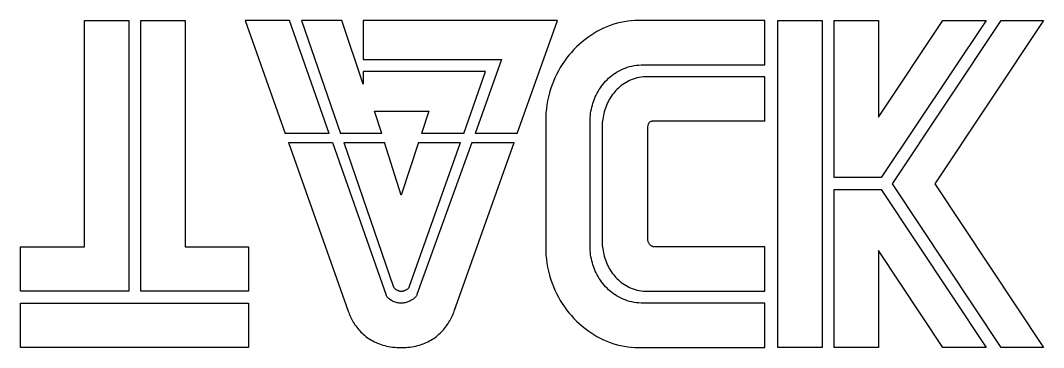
# Model space of a CAD drawing. Extents: x -28 to 1088, y -1245 to 28.
# Drawn here: x 159.1 to 460, y -1052.1 to -955.8 of the extents above; entities that cross this region are included whole.
import ezdxf

# ---------------------------------------------------------------- set-up
doc = ezdxf.new("R2010")
doc.units = 0
doc.header["$MEASUREMENT"] = 0
doc.layers.get('0').update_dxf_attribs({"linetype": 'CONTINUOUS'})

msp = doc.modelspace()

# ---------------------------------------------------------------- linework, layer by layer
at = {"color": 7}
for p, q in [((177.906889, -1022.43953), (177.906889, -955.835233)), ((190.953077, -955.835233), (190.953077, -1035.485727)), ((194.484394, -1035.485727), (194.484394, -955.835233)), ((207.530592, -955.835233), (207.530592, -1022.43953)), ((225.187102, -955.835233), (236.965513, -989.073969)), ((249.919441, -989.073969), (238.233309, -955.835233)), ((241.764607, -955.835233), (253.233435, -989.073969)), ((317.000989, -955.835233), (259.911591, -955.835233)), ((305.222578, -989.073969), (317.000989, -955.835233)), ((378.014054, -955.835233), (340.837261, -955.835233)), ((381.839627, -1052.063233), (381.839627, -955.835233)), ((394.885825, -955.835233), (394.885825, -1052.063233)), ((398.417132, -1002.036451), (398.417132, -955.835233)), ((411.46333, -955.835233), (411.46333, -984.281846)), ((411.46333, -984.281846), (430.395044, -955.835233)), ((443.146948, -955.835233), (412.248041, -1002.036451)), ((415.583188, -1003.900195), (447.56109, -955.835233)), ((460.018747, -955.835233), (428.040845, -1003.900195)), ((259.911591, -967.311971), (300.619663, -967.311971)), ((300.619663, -967.311971), (292.779168, -989.073969)), ((342.40672, -968.88144), (378.014054, -968.88144)), ((295.911247, -970.843279), (259.911591, -970.843279)), ((378.014054, -972.412738), (343.681953, -972.412738)), ((313.567757, -985.458946), (313.567757, -1022.43953)), ((326.613954, -1022.43953), (326.613954, -985.458946)), ((378.014054, -985.458946), (344.859033, -985.458946)), ((330.145272, -987.420775), (330.145272, -1020.477681)), ((343.583839, -1019.889141), (343.583839, -988.009324)), ((237.922279, -991.773969), (255.497469, -1041.371244)), ((250.868712, -991.773969), (266.650977, -1036.660864)), ((254.165054, -991.773969), (268.739847, -1034.014353)), ((273.546349, -1034.014353), (288.501008, -991.773969)), ((291.806402, -991.773969), (275.704358, -1036.466637)), ((286.690622, -1041.371244), (304.265811, -991.773969)), ((447.56109, -1052.063233), (415.583188, -1003.900195)), ((428.040845, -1003.900195), (460.018747, -1052.063233)), ((398.417132, -1052.063233), (398.417132, -1005.567749)), ((412.248041, -1005.567749), (443.146948, -1052.063233)), ((378.014054, -1022.43953), (345.447573, -1022.43953)), ((430.395044, -1052.063233), (411.46333, -1023.518525)), ((411.46333, -1023.518525), (411.46333, -1052.063233)), ((190.953077, -1035.485727), (159.073279, -1035.485727)), ((226.168031, -1035.485727), (194.484394, -1035.485727)), ((343.681953, -1035.485727), (378.014054, -1035.485727)), ((159.073279, -1039.017045), (226.168031, -1039.017045)), ((378.014054, -1039.017045), (342.40672, -1039.017045)), ((226.168031, -1052.063233), (159.073279, -1052.063233)), ((340.837261, -1052.063233), (378.014054, -1052.063233))]:
    msp.add_line(p, q, dxfattribs=at)
at = {"color": 7, "ltscale": 0.326155}
for p, q in [((177.906889, -955.835233), (190.953077, -955.835233)), ((194.484394, -955.835233), (207.530592, -955.835233)), ((238.233309, -955.835233), (225.187102, -955.835233)), ((378.014054, -968.88144), (378.014054, -955.835233)), ((381.839627, -955.835233), (394.885825, -955.835233)), ((398.417132, -955.835233), (411.46333, -955.835233)), ((378.014054, -985.458946), (378.014054, -972.412738)), ((159.073279, -1035.485727), (159.073279, -1022.43953)), ((226.168031, -1022.43953), (226.168031, -1035.485727)), ((378.014054, -1035.485727), (378.014054, -1022.43953)), ((159.073279, -1052.063233), (159.073279, -1039.017045)), ((226.168031, -1039.017045), (226.168031, -1052.063233)), ((378.014054, -1052.063233), (378.014054, -1039.017045)), ((394.885825, -1052.063233), (381.839627, -1052.063233)), ((411.46333, -1052.063233), (398.417132, -1052.063233))]:
    msp.add_line(p, q, dxfattribs=at)
at = {"color": 7, "ltscale": 0.296728}
msp.add_line((253.633725, -955.835233), (241.764607, -955.835233), dxfattribs=at)
at = {"color": 7, "ltscale": 0.493983}
msp.add_line((259.911591, -974.570757), (253.633725, -955.835233), dxfattribs=at)
at = {"color": 7, "ltscale": 0.286918}
msp.add_line((259.911591, -955.835233), (259.911591, -967.311971), dxfattribs=at)
at = {"color": 7, "ltscale": 0.026639}
for p, q in [((333.589772, -956.964757), (332.58188, -957.310533)), ((332.58188, -1050.587942), (333.589772, -1050.933689))]:
    msp.add_line(p, q, dxfattribs=at)
at = {"color": 7, "ltscale": 0.026451}
for p, q in [((334.604487, -956.665094), (333.589772, -956.964757)), ((333.589772, -1050.933689), (334.604487, -1051.233372))]:
    msp.add_line(p, q, dxfattribs=at)
at = {"color": 7, "ltscale": 0.026316}
msp.add_line((335.626149, -956.411523), (334.604487, -956.665094), dxfattribs=at)
at = {"color": 7, "ltscale": 0.02623}
for p, q in [((336.654634, -956.204056), (335.626149, -956.411523)), ((335.626149, -1051.486952), (336.654634, -1051.694391))]:
    msp.add_line(p, q, dxfattribs=at)
at = {"color": 7, "ltscale": 0.026197}
for p, q in [((337.690028, -956.0427), (336.654634, -956.204056)), ((336.654634, -1051.694391), (337.690028, -1051.855765))]:
    msp.add_line(p, q, dxfattribs=at)
at = {"color": 7, "ltscale": 0.026214}
for p, q in [((338.732245, -955.927448), (337.690028, -956.0427)), ((337.690028, -1051.855765), (338.732245, -1051.971027))]:
    msp.add_line(p, q, dxfattribs=at)
at = {"color": 7, "ltscale": 0.026284}
for p, q in [((339.781322, -955.858289), (338.732245, -955.927448)), ((338.732245, -1051.971027), (339.781322, -1052.040186))]:
    msp.add_line(p, q, dxfattribs=at)
at = {"color": 7, "ltscale": 0.026405}
for p, q in [((340.837261, -955.835233), (339.781322, -955.858289)), ((339.781322, -1052.040186), (340.837261, -1052.063233))]:
    msp.add_line(p, q, dxfattribs=at)
at = {"color": 7, "ltscale": 0.318798}
for p, q in [((430.395044, -955.835233), (443.146948, -955.835233)), ((443.146948, -1052.063233), (430.395044, -1052.063233))]:
    msp.add_line(p, q, dxfattribs=at)
at = {"color": 7, "ltscale": 0.311441}
for p, q in [((447.56109, -955.835233), (460.018747, -955.835233)), ((460.018747, -1052.063233), (447.56109, -1052.063233))]:
    msp.add_line(p, q, dxfattribs=at)
at = {"color": 7, "ltscale": 0.026913}
for p, q in [((327.720442, -959.673566), (326.812097, -960.251328)), ((326.812097, -1047.647147), (327.720442, -1048.22489))]:
    msp.add_line(p, q, dxfattribs=at)
at = {"color": 7, "ltscale": 0.026981}
for p, q in [((328.652313, -959.129165), (327.720442, -959.673566)), ((327.720442, -1048.22489), (328.652313, -1048.76931))]:
    msp.add_line(p, q, dxfattribs=at)
at = {"color": 7, "ltscale": 0.027088}
msp.add_line((329.607713, -958.618098), (328.652313, -959.129165), dxfattribs=at)
at = {"color": 7, "ltscale": 0.027233}
for p, q in [((330.586679, -958.140394), (329.607713, -958.618098)), ((329.607713, -1049.280358), (330.586679, -1049.758081))]:
    msp.add_line(p, q, dxfattribs=at)
at = {"color": 7, "ltscale": 0.027159}
for p, q in [((331.580849, -957.702412), (330.586679, -958.140394)), ((330.586679, -1049.758081), (331.580849, -1050.196044))]:
    msp.add_line(p, q, dxfattribs=at)
at = {"color": 7, "ltscale": 0.026875}
for p, q in [((332.58188, -957.310533), (331.580849, -957.702412)), ((331.580849, -1050.196044), (332.58188, -1050.587942))]:
    msp.add_line(p, q, dxfattribs=at)
at = {"color": 7, "ltscale": 0.027149}
for p, q in [((323.414181, -962.895876), (322.6236, -963.640401)), ((322.6236, -1044.258074), (323.414181, -1045.00259))]:
    msp.add_line(p, q, dxfattribs=at)
at = {"color": 7, "ltscale": 0.027026}
for p, q in [((324.228366, -962.184712), (323.414181, -962.895876)), ((323.414181, -1045.00259), (324.228366, -1045.713763))]:
    msp.add_line(p, q, dxfattribs=at)
at = {"color": 7, "ltscale": 0.02694}
msp.add_line((325.066079, -961.506902), (324.228366, -962.184712), dxfattribs=at)
at = {"color": 7, "ltscale": 0.026892}
for p, q in [((325.927329, -960.862434), (325.066079, -961.506902)), ((325.066079, -1046.391564), (325.927329, -1047.036032))]:
    msp.add_line(p, q, dxfattribs=at)
at = {"color": 7, "ltscale": 0.026882}
msp.add_line((326.812097, -960.251328), (325.927329, -960.862434), dxfattribs=at)
at = {"color": 7, "ltscale": 0.027466}
for p, q in [((321.116401, -965.227519), (320.406729, -966.066203)), ((320.406729, -1041.832253), (321.116401, -1042.670947))]:
    msp.add_line(p, q, dxfattribs=at)
at = {"color": 7, "ltscale": 0.027416}
for p, q in [((321.856509, -964.41826), (321.116401, -965.227519)), ((321.116401, -1042.670947), (321.856509, -1043.480196))]:
    msp.add_line(p, q, dxfattribs=at)
at = {"color": 7, "ltscale": 0.027312}
for p, q in [((322.6236, -963.640401), (321.856509, -964.41826)), ((321.856509, -1043.480196), (322.6236, -1044.258074))]:
    msp.add_line(p, q, dxfattribs=at)
at = {"color": 7, "ltscale": 0.028068}
for p, q in [((318.460094, -968.758826), (317.871997, -969.715217)), ((317.871997, -1038.183258), (318.460094, -1039.139649))]:
    msp.add_line(p, q, dxfattribs=at)
at = {"color": 7, "ltscale": 0.027859}
for p, q in [((319.078561, -967.831853), (318.460094, -968.758826)), ((318.460094, -1039.139649), (319.078561, -1040.066613))]:
    msp.add_line(p, q, dxfattribs=at)
at = {"color": 7, "ltscale": 0.027688}
for p, q in [((319.727446, -966.934315), (319.078561, -967.831853)), ((319.078561, -1040.066613), (319.727446, -1040.964151))]:
    msp.add_line(p, q, dxfattribs=at)
at = {"color": 7, "ltscale": 0.027557}
for p, q in [((320.406729, -966.066203), (319.727446, -966.934315)), ((319.727446, -1040.964151), (320.406729, -1041.832253))]:
    msp.add_line(p, q, dxfattribs=at)
at = {"color": 7, "ltscale": 0.017455}
for p, q in [((339.550317, -969.116862), (340.240869, -969.01386)), ((340.240869, -1038.884597), (339.550317, -1038.781613))]:
    msp.add_line(p, q, dxfattribs=at)
at = {"color": 7, "ltscale": 0.017752}
for p, q in [((340.240869, -969.01386), (340.947134, -968.940293)), ((340.947134, -1038.958182), (340.240869, -1038.884597))]:
    msp.add_line(p, q, dxfattribs=at)
at = {"color": 7, "ltscale": 0.018083}
for p, q in [((340.947134, -968.940293), (341.669104, -968.896153)), ((341.669104, -1039.002322), (340.947134, -1038.958182))]:
    msp.add_line(p, q, dxfattribs=at)
at = {"color": 7, "ltscale": 0.018444}
for p, q in [((341.669104, -968.896153), (342.40672, -968.88144)), ((342.40672, -1039.017045), (341.669104, -1039.002322))]:
    msp.add_line(p, q, dxfattribs=at)
at = {"color": 7, "ltscale": 0.093187}
msp.add_line((259.911591, -970.843279), (259.911591, -974.570757), dxfattribs=at)
at = {"color": 7, "ltscale": 0.483488}
msp.add_line((289.456908, -989.073969), (295.911247, -970.843279), dxfattribs=at)
at = {"color": 7, "ltscale": 0.02892}
for p, q in [((316.787132, -971.716288), (316.290287, -972.760968)), ((316.290287, -1035.137517), (316.787132, -1036.182187))]:
    msp.add_line(p, q, dxfattribs=at)
at = {"color": 7, "ltscale": 0.0286}
for p, q in [((317.314403, -970.701044), (316.787132, -971.716288)), ((316.787132, -1036.182187), (317.314403, -1037.197421))]:
    msp.add_line(p, q, dxfattribs=at)
at = {"color": 7, "ltscale": 0.028315}
for p, q in [((317.871997, -969.715217), (317.314403, -970.701044)), ((317.314403, -1037.197421), (317.871997, -1038.183258))]:
    msp.add_line(p, q, dxfattribs=at)
at = {"color": 7, "ltscale": 0.0156}
for p, q in [((332.540695, -972.436276), (333.026704, -972.044897)), ((333.026704, -1035.853578), (332.540695, -1035.4622))]:
    msp.add_line(p, q, dxfattribs=at)
at = {"color": 7, "ltscale": 0.0157}
for p, q in [((333.026704, -972.044897), (333.5314, -971.671167)), ((333.5314, -1036.227299), (333.026704, -1035.853578))]:
    msp.add_line(p, q, dxfattribs=at)
at = {"color": 7, "ltscale": 0.015824}
for p, q in [((333.5314, -971.671167), (334.054717, -971.315094)), ((334.054717, -1036.583371), (333.5314, -1036.227299))]:
    msp.add_line(p, q, dxfattribs=at)
at = {"color": 7, "ltscale": 0.015973}
for p, q in [((334.054717, -971.315094), (334.596635, -970.97667)), ((334.596635, -1036.921786), (334.054717, -1036.583371))]:
    msp.add_line(p, q, dxfattribs=at)
at = {"color": 7, "ltscale": 0.016147}
for p, q in [((334.596635, -970.97667), (335.15724, -970.655913)), ((335.15724, -1037.242552), (334.596635, -1036.921786))]:
    msp.add_line(p, q, dxfattribs=at)
at = {"color": 7, "ltscale": 0.016344}
for p, q in [((335.15724, -970.655913), (335.736494, -970.352814)), ((335.736494, -1037.545651), (335.15724, -1037.242552))]:
    msp.add_line(p, q, dxfattribs=at)
at = {"color": 7, "ltscale": 0.016467}
msp.add_line((335.736494, -970.352814), (336.332925, -970.073253), dxfattribs=at)
at = {"color": 7, "ltscale": 0.01653}
for p, q in [((336.332925, -970.073253), (336.945002, -969.823118)), ((336.945002, -1038.075348), (336.332925, -1037.825222))]:
    msp.add_line(p, q, dxfattribs=at)
at = {"color": 7, "ltscale": 0.016636}
for p, q in [((336.945002, -969.823118), (337.572774, -969.602409)), ((337.572774, -1038.296056), (336.945002, -1038.075348))]:
    msp.add_line(p, q, dxfattribs=at)
at = {"color": 7, "ltscale": 0.016783}
for p, q in [((337.572774, -969.602409), (338.21627, -969.411127)), ((338.21627, -1038.487348), (337.572774, -1038.296056))]:
    msp.add_line(p, q, dxfattribs=at)
at = {"color": 7, "ltscale": 0.016969}
for p, q in [((338.21627, -969.411127), (338.875441, -969.249281)), ((338.875441, -1038.649194), (338.21627, -1038.487348))]:
    msp.add_line(p, q, dxfattribs=at)
at = {"color": 7, "ltscale": 0.017194}
for p, q in [((338.875441, -969.249281), (339.550317, -969.116862)), ((339.550317, -1038.781613), (338.875441, -1038.649194))]:
    msp.add_line(p, q, dxfattribs=at)
at = {"color": 7, "ltscale": 0.029381}
for p, q in [((315.395232, -974.931237), (315.011667, -976.042131)), ((315.011667, -1031.856325), (315.395232, -1032.967219))]:
    msp.add_line(p, q, dxfattribs=at)
at = {"color": 7, "ltscale": 0.029425}
for p, q in [((315.82387, -973.835075), (315.395232, -974.931237)), ((315.395232, -1032.967219), (315.82387, -1034.063401))]:
    msp.add_line(p, q, dxfattribs=at)
at = {"color": 7, "ltscale": 0.029275}
for p, q in [((316.290287, -972.760968), (315.82387, -973.835075)), ((315.82387, -1034.063401), (316.290287, -1035.137517))]:
    msp.add_line(p, q, dxfattribs=at)
at = {"color": 7, "ltscale": 0.015414}
for p, q in [((330.015758, -975.145575), (330.390037, -974.655611)), ((330.390037, -1033.242864), (330.015758, -1032.752881))]:
    msp.add_line(p, q, dxfattribs=at)
at = {"color": 7, "ltscale": 0.015453}
for p, q in [((330.390037, -974.655611), (330.782888, -974.178387)), ((330.782888, -1033.720069), (330.390037, -1033.242864))]:
    msp.add_line(p, q, dxfattribs=at)
at = {"color": 7, "ltscale": 0.015467}
msp.add_line((330.782888, -974.178387), (331.194388, -973.716378), dxfattribs=at)
at = {"color": 7, "ltscale": 0.01546}
for p, q in [((331.194388, -973.716378), (331.624488, -973.272026)), ((331.624488, -1034.62644), (331.194388, -1034.182088))]:
    msp.add_line(p, q, dxfattribs=at)
at = {"color": 7, "ltscale": 0.015481}
for p, q in [((331.624488, -973.272026), (332.073248, -972.845322)), ((332.073248, -1035.053154), (331.624488, -1034.62644))]:
    msp.add_line(p, q, dxfattribs=at)
at = {"color": 7, "ltscale": 0.015529}
for p, q in [((332.073248, -972.845322), (332.540695, -972.436276)), ((332.540695, -1035.4622), (332.073248, -1035.053154))]:
    msp.add_line(p, q, dxfattribs=at)
at = {"color": 7, "ltscale": 0.013798}
for p, q in [((335.799263, -975.010211), (335.368681, -975.355496)), ((335.368681, -1032.542989), (335.799263, -1032.888264))]:
    msp.add_line(p, q, dxfattribs=at)
at = {"color": 7, "ltscale": 0.01391}
for p, q in [((336.247541, -974.680621), (335.799263, -975.010211)), ((335.799263, -1032.888264), (336.247541, -1033.217845))]:
    msp.add_line(p, q, dxfattribs=at)
at = {"color": 7, "ltscale": 0.014046}
for p, q in [((336.713516, -974.366725), (336.247541, -974.680621)), ((336.247541, -1033.217845), (336.713516, -1033.53175))]:
    msp.add_line(p, q, dxfattribs=at)
at = {"color": 7, "ltscale": 0.014203}
for p, q in [((337.197071, -974.068524), (336.713516, -974.366725)), ((336.713516, -1033.53175), (337.197071, -1033.829932))]:
    msp.add_line(p, q, dxfattribs=at)
at = {"color": 7, "ltscale": 0.014384}
msp.add_line((337.698323, -973.786027), (337.197071, -974.068524), dxfattribs=at)
at = {"color": 7, "ltscale": 0.01452}
for p, q in [((338.217223, -973.525105), (337.698323, -973.786027)), ((337.698323, -1034.112438), (338.217223, -1034.373361))]:
    msp.add_line(p, q, dxfattribs=at)
at = {"color": 7, "ltscale": 0.01463}
for p, q in [((338.753829, -973.291637), (338.217223, -973.525105)), ((338.217223, -1034.373361), (338.753829, -1034.606819))]:
    msp.add_line(p, q, dxfattribs=at)
at = {"color": 7, "ltscale": 0.014781}
for p, q in [((339.308006, -973.085651), (338.753829, -973.291637)), ((338.753829, -1034.606819), (339.308006, -1034.812815))]:
    msp.add_line(p, q, dxfattribs=at)
at = {"color": 7, "ltscale": 0.014977}
for p, q in [((339.879879, -972.907119), (339.308006, -973.085651)), ((339.308006, -1034.812815), (339.879879, -1034.991337))]:
    msp.add_line(p, q, dxfattribs=at)
at = {"color": 7, "ltscale": 0.015214}
for p, q in [((340.46941, -972.756061), (339.879879, -972.907119)), ((339.879879, -1034.991337), (340.46941, -1035.142395))]:
    msp.add_line(p, q, dxfattribs=at)
at = {"color": 7, "ltscale": 0.015491}
for p, q in [((341.076599, -972.632465), (340.46941, -972.756061)), ((340.46941, -1035.142395), (341.076599, -1035.265991))]:
    msp.add_line(p, q, dxfattribs=at)
at = {"color": 7, "ltscale": 0.015806}
for p, q in [((341.701485, -972.536334), (341.076599, -972.632465)), ((341.076599, -1035.265991), (341.701485, -1035.362132))]:
    msp.add_line(p, q, dxfattribs=at)
at = {"color": 7, "ltscale": 0.016153}
for p, q in [((342.343951, -972.467675), (341.701485, -972.536334)), ((341.701485, -1035.362132), (342.343951, -1035.43081))]:
    msp.add_line(p, q, dxfattribs=at)
at = {"color": 7, "ltscale": 0.016536}
for p, q in [((343.004104, -972.42648), (342.343951, -972.467675)), ((342.343951, -1035.43081), (343.004104, -1035.471996))]:
    msp.add_line(p, q, dxfattribs=at)
at = {"color": 7, "ltscale": 0.01695}
for p, q in [((343.681953, -972.412738), (343.004104, -972.42648)), ((343.004104, -1035.471996), (343.681953, -1035.485727))]:
    msp.add_line(p, q, dxfattribs=at)
at = {"color": 7, "ltscale": 0.029436}
for p, q in [((314.673262, -977.167739), (314.379959, -978.308051)), ((314.379959, -1029.590406), (314.673262, -1030.730727))]:
    msp.add_line(p, q, dxfattribs=at)
at = {"color": 7, "ltscale": 0.029384}
for p, q in [((315.011667, -976.042131), (314.673262, -977.167739)), ((314.673262, -1030.730727), (315.011667, -1031.856325))]:
    msp.add_line(p, q, dxfattribs=at)
at = {"color": 7, "ltscale": 0.015607}
msp.add_line((328.161859, -978.353172), (328.424244, -977.786697), dxfattribs=at)
at = {"color": 7, "ltscale": 0.015524}
for p, q in [((328.424244, -977.786697), (328.705287, -977.232962)), ((328.705287, -1030.665494), (328.424244, -1030.111778))]:
    msp.add_line(p, q, dxfattribs=at)
at = {"color": 7, "ltscale": 0.015461}
for p, q in [((328.705287, -977.232962), (329.00497, -976.691988)), ((329.00497, -1031.206478), (328.705287, -1030.665494))]:
    msp.add_line(p, q, dxfattribs=at)
at = {"color": 7, "ltscale": 0.015418}
for p, q in [((329.00497, -976.691988), (329.323263, -976.163773)), ((329.323263, -1031.734712), (329.00497, -1031.206478))]:
    msp.add_line(p, q, dxfattribs=at)
at = {"color": 7, "ltscale": 0.015396}
msp.add_line((329.323263, -976.163773), (329.660206, -975.648299), dxfattribs=at)
at = {"color": 7, "ltscale": 0.015394}
for p, q in [((329.660206, -975.648299), (330.015758, -975.145575)), ((330.015758, -1032.752881), (329.660206, -1032.250167))]:
    msp.add_line(p, q, dxfattribs=at)
at = {"color": 7, "ltscale": 0.013594}
for p, q in [((333.155216, -977.754326), (332.846728, -978.202113)), ((332.846728, -1029.696353), (333.155216, -1030.14415))]:
    msp.add_line(p, q, dxfattribs=at)
at = {"color": 7, "ltscale": 0.013618}
for p, q in [((333.480419, -977.317326), (333.155216, -977.754326)), ((333.155216, -1030.14415), (333.480419, -1030.58114))]:
    msp.add_line(p, q, dxfattribs=at)
at = {"color": 7, "ltscale": 0.013619}
for p, q in [((333.822759, -976.893576), (333.480419, -977.317326)), ((333.480419, -1030.58114), (333.822759, -1031.004899))]:
    msp.add_line(p, q, dxfattribs=at)
at = {"color": 7, "ltscale": 0.013604}
msp.add_line((334.182719, -976.485502), (333.822759, -976.893576), dxfattribs=at)
at = {"color": 7, "ltscale": 0.013614}
for p, q in [((334.560366, -976.093142), (334.182719, -976.485502)), ((334.182719, -1031.412964), (334.560366, -1031.805314))]:
    msp.add_line(p, q, dxfattribs=at)
at = {"color": 7, "ltscale": 0.013651}
msp.add_line((334.955709, -975.716477), (334.560366, -976.093142), dxfattribs=at)
at = {"color": 7, "ltscale": 0.013713}
for p, q in [((335.368681, -975.355496), (334.955709, -975.716477)), ((334.955709, -1032.181999), (335.368681, -1032.542989))]:
    msp.add_line(p, q, dxfattribs=at)
at = {"color": 7, "ltscale": 0.029874}
for p, q in [((313.928746, -980.632823), (313.770827, -981.817284)), ((313.770827, -1026.081192), (313.928746, -1027.265653))]:
    msp.add_line(p, q, dxfattribs=at)
at = {"color": 7, "ltscale": 0.029681}
for p, q in [((314.131816, -979.463085), (313.928746, -980.632823)), ((313.928746, -1027.265653), (314.131816, -1028.43539))]:
    msp.add_line(p, q, dxfattribs=at)
at = {"color": 7, "ltscale": 0.029535}
msp.add_line((314.379959, -978.308051), (314.131816, -979.463085), dxfattribs=at)
at = {"color": 7, "ltscale": 0.015437}
for p, q in [((327.142698, -981.31505), (327.304544, -980.719149)), ((327.304544, -1027.179317), (327.142698, -1026.583415))]:
    msp.add_line(p, q, dxfattribs=at)
at = {"color": 7, "ltscale": 0.015611}
for p, q in [((327.304544, -980.719149), (327.487974, -980.122256)), ((327.487974, -1027.7762), (327.304544, -1027.179317))]:
    msp.add_line(p, q, dxfattribs=at)
at = {"color": 7, "ltscale": 0.015801}
for p, q in [((327.487974, -980.122256), (327.692988, -979.524392)), ((327.692988, -1028.374084), (327.487974, -1027.7762))]:
    msp.add_line(p, q, dxfattribs=at)
at = {"color": 7, "ltscale": 0.015834}
msp.add_line((327.692988, -979.524392), (327.918113, -978.932407), dxfattribs=at)
at = {"color": 7, "ltscale": 0.015711}
for p, q in [((327.918113, -978.932407), (328.161859, -978.353172)), ((328.161859, -1029.545294), (327.918113, -1028.966059))]:
    msp.add_line(p, q, dxfattribs=at)
at = {"color": 7, "ltscale": 0.013832}
for p, q in [((331.554348, -980.602905), (331.345918, -981.115445)), ((331.345918, -1026.783031), (331.554348, -1027.29557)), ((265.159491, -1051.180408), (265.686744, -1051.348124))]:
    msp.add_line(p, q, dxfattribs=at)
at = {"color": 7, "ltscale": 0.013748}
for p, q in [((331.779473, -980.101173), (331.554348, -980.602905)), ((331.554348, -1027.29557), (331.779473, -1027.797293))]:
    msp.add_line(p, q, dxfattribs=at)
at = {"color": 7, "ltscale": 0.013682}
for p, q in [((332.021275, -979.610227), (331.779473, -980.101173)), ((331.779473, -1027.797293), (332.021275, -1028.288248))]:
    msp.add_line(p, q, dxfattribs=at)
at = {"color": 7, "ltscale": 0.013633}
for p, q in [((332.279772, -979.130069), (332.021275, -979.610227)), ((332.021275, -1028.288248), (332.279772, -1028.768407))]:
    msp.add_line(p, q, dxfattribs=at)
at = {"color": 7, "ltscale": 0.013602}
msp.add_line((332.554898, -978.660688), (332.279772, -979.130069), dxfattribs=at)
at = {"color": 7, "ltscale": 0.013589}
for p, q in [((332.846728, -978.202113), (332.554898, -978.660688)), ((332.554898, -1029.237768), (332.846728, -1029.696353))]:
    msp.add_line(p, q, dxfattribs=at)
at = {"color": 7, "ltscale": 0.399724}
msp.add_line((263.2467, -982.516188), (279.235656, -982.516188), dxfattribs=at)
at = {"color": 7, "ltscale": 0.172008}
msp.add_line((265.328537, -989.073969), (263.2467, -982.516188), dxfattribs=at)
at = {"color": 7, "ltscale": 0.172608}
msp.add_line((279.235656, -982.516188), (277.075752, -989.073969), dxfattribs=at)
at = {"color": 7, "ltscale": 0.030394}
for p, q in [((313.65799, -983.016458), (313.590332, -984.230335)), ((313.590332, -1023.66813), (313.65799, -1024.882008))]:
    msp.add_line(p, q, dxfattribs=at)
at = {"color": 7, "ltscale": 0.030112}
for p, q in [((313.770827, -981.817284), (313.65799, -983.016458)), ((313.65799, -1024.882008), (313.770827, -1026.081192))]:
    msp.add_line(p, q, dxfattribs=at)
at = {"color": 7, "ltscale": 0.014836}
msp.add_line((326.657122, -984.279874), (326.711077, -983.68888), dxfattribs=at)
at = {"color": 7, "ltscale": 0.01492}
for p, q in [((326.711077, -983.68888), (326.786626, -983.096895)), ((326.786626, -1024.801581), (326.711077, -1024.209596))]:
    msp.add_line(p, q, dxfattribs=at)
at = {"color": 7, "ltscale": 0.015022}
msp.add_line((326.786626, -983.096895), (326.88372, -982.503919), dxfattribs=at)
at = {"color": 7, "ltscale": 0.015142}
for p, q in [((326.88372, -982.503919), (327.002398, -981.90999)), ((327.002398, -1025.988486), (326.88372, -1025.394528))]:
    msp.add_line(p, q, dxfattribs=at)
at = {"color": 7, "ltscale": 0.015281}
for p, q in [((327.002398, -981.90999), (327.142698, -981.31505)), ((327.142698, -1026.583415), (327.002398, -1025.988486))]:
    msp.add_line(p, q, dxfattribs=at)
at = {"color": 7, "ltscale": 0.013505}
for p, q in [((330.553827, -983.778131), (330.445426, -984.307347)), ((330.445426, -1023.591119), (330.553827, -1024.120315))]:
    msp.add_line(p, q, dxfattribs=at)
at = {"color": 7, "ltscale": 0.013666}
for p, q in [((330.678856, -983.24599), (330.553827, -983.778131)), ((330.553827, -1024.120315), (330.678856, -1024.652475))]:
    msp.add_line(p, q, dxfattribs=at)
at = {"color": 7, "ltscale": 0.013839}
for p, q in [((330.820619, -982.710905), (330.678856, -983.24599)), ((330.678856, -1024.652475), (330.820619, -1025.18757))]:
    msp.add_line(p, q, dxfattribs=at)
at = {"color": 7, "ltscale": 0.014022}
for p, q in [((330.979058, -982.172875), (330.820619, -982.710905)), ((330.820619, -1025.18757), (330.979058, -1025.7256))]:
    msp.add_line(p, q, dxfattribs=at)
at = {"color": 7, "ltscale": 0.014052}
for p, q in [((331.154155, -981.638761), (330.979058, -982.172875)), ((330.979058, -1025.7256), (331.154155, -1026.259704))]:
    msp.add_line(p, q, dxfattribs=at)
at = {"color": 7, "ltscale": 0.013934}
for p, q in [((331.345918, -981.115445), (331.154155, -981.638761)), ((331.154155, -1026.259704), (331.345918, -1026.783031))]:
    msp.add_line(p, q, dxfattribs=at)
at = {"color": 7, "ltscale": 0.03072}
for p, q in [((313.590332, -984.230335), (313.567757, -985.458946)), ((313.567757, -1022.43953), (313.590332, -1023.66813))]:
    msp.add_line(p, q, dxfattribs=at)
at = {"color": 7, "ltscale": 0.014728}
for p, q in [((326.613954, -985.458946), (326.624741, -984.869905)), ((326.624741, -1023.02857), (326.613954, -1022.43953))]:
    msp.add_line(p, q, dxfattribs=at)
at = {"color": 7, "ltscale": 0.014773}
for p, q in [((326.624741, -984.869905), (326.657122, -984.279874)), ((326.657122, -1023.618592), (326.624741, -1023.02857))]:
    msp.add_line(p, q, dxfattribs=at)
at = {"color": 7, "ltscale": 0.01279}
for p, q in [((330.153605, -986.909227), (330.145272, -987.420775)), ((330.145272, -1020.477681), (330.153605, -1020.989229))]:
    msp.add_line(p, q, dxfattribs=at)
at = {"color": 7, "ltscale": 0.012877}
msp.add_line((330.178634, -986.394744), (330.153605, -986.909227), dxfattribs=at)
at = {"color": 7, "ltscale": 0.012978}
for p, q in [((330.220301, -985.877307), (330.178634, -986.394744)), ((330.178634, -1021.503732), (330.220301, -1022.021169))]:
    msp.add_line(p, q, dxfattribs=at)
at = {"color": 7, "ltscale": 0.013091}
for p, q in [((330.278663, -985.356925), (330.220301, -985.877307)), ((330.220301, -1022.021169), (330.278663, -1022.541541))]:
    msp.add_line(p, q, dxfattribs=at)
at = {"color": 7, "ltscale": 0.013217}
msp.add_line((330.353692, -984.833598), (330.278663, -985.356925), dxfattribs=at)
at = {"color": 7, "ltscale": 0.013355}
for p, q in [((330.445426, -984.307347), (330.353692, -984.833598)), ((330.353692, -1023.064848), (330.445426, -1023.591119))]:
    msp.add_line(p, q, dxfattribs=at)
at = {"color": 7, "ltscale": 0.010881}
msp.add_line((343.59657, -987.524749), (343.634821, -987.091184), dxfattribs=at)
at = {"color": 7, "ltscale": 0.009696}
msp.add_line((343.634821, -987.091184), (343.69862, -986.70863), dxfattribs=at)
at = {"color": 7, "ltscale": 0.008584}
msp.add_line((343.69862, -986.70863), (343.7879, -986.377086), dxfattribs=at)
at = {"color": 7, "ltscale": 0.007578}
msp.add_line((343.7879, -986.377086), (343.902642, -986.096543), dxfattribs=at)
at = {"color": 7, "ltscale": 0.006725}
msp.add_line((343.902642, -986.096543), (344.042904, -985.86701), dxfattribs=at)
at = {"color": 7, "ltscale": 0.006091}
msp.add_line((344.042904, -985.86701), (344.208715, -985.688478), dxfattribs=at)
at = {"color": 7, "ltscale": 0.005747}
for p, q in [((344.208715, -985.688478), (344.399968, -985.560957)), ((344.399968, -985.560957), (344.61676, -985.484446))]:
    msp.add_line(p, q, dxfattribs=at)
at = {"color": 7, "ltscale": 0.00609}
msp.add_line((344.61676, -985.484446), (344.859033, -985.458946), dxfattribs=at)
at = {"color": 7, "ltscale": 0.323848}
msp.add_line((249.919441, -989.073969), (236.965513, -989.073969), dxfattribs=at)
at = {"color": 7, "ltscale": 0.302378}
msp.add_line((265.328537, -989.073969), (253.233435, -989.073969), dxfattribs=at)
at = {"color": 7, "ltscale": 0.309529}
msp.add_line((289.456908, -989.073969), (277.075752, -989.073969), dxfattribs=at)
at = {"color": 7, "ltscale": 0.311085}
msp.add_line((305.222578, -989.073969), (292.779168, -989.073969), dxfattribs=at)
at = {"color": 7, "ltscale": 0.012119}
msp.add_line((343.583839, -988.009324), (343.59657, -987.524749), dxfattribs=at)
at = {"color": 7, "ltscale": 0.323661}
msp.add_line((237.922279, -991.773969), (250.868712, -991.773969), dxfattribs=at)
at = {"color": 7, "ltscale": 0.300516}
msp.add_line((254.165054, -991.773969), (266.185681, -991.773969), dxfattribs=at)
at = {"color": 7, "ltscale": 0.405544}
msp.add_line((271.094045, -1007.235304), (266.185681, -991.773969), dxfattribs=at)
at = {"color": 7, "ltscale": 0.406959}
msp.add_line((276.186467, -991.773969), (271.094045, -1007.235304), dxfattribs=at)
at = {"color": 7, "ltscale": 0.307864}
msp.add_line((276.186467, -991.773969), (288.501008, -991.773969), dxfattribs=at)
at = {"color": 7, "ltscale": 0.311485}
msp.add_line((291.806402, -991.773969), (304.265811, -991.773969), dxfattribs=at)
at = {"color": 7, "ltscale": 0.345773}
for p, q in [((412.248041, -1002.036451), (398.417132, -1002.036451)), ((398.417132, -1005.567749), (412.248041, -1005.567749))]:
    msp.add_line(p, q, dxfattribs=at)
at = {"color": 7, "ltscale": 0.005765}
msp.add_line((343.59019, -1020.119655), (343.583839, -1019.889141), dxfattribs=at)
at = {"color": 7, "ltscale": 0.005538}
msp.add_line((343.609349, -1020.340364), (343.59019, -1020.119655), dxfattribs=at)
at = {"color": 7, "ltscale": 0.47084}
msp.add_line((159.073279, -1022.43953), (177.906889, -1022.43953), dxfattribs=at)
at = {"color": 7, "ltscale": 0.465936}
msp.add_line((207.530592, -1022.43953), (226.168031, -1022.43953), dxfattribs=at)
at = {"color": 7, "ltscale": 0.012878}
msp.add_line((330.153605, -1020.989229), (330.178634, -1021.503732), dxfattribs=at)
at = {"color": 7, "ltscale": 0.013216}
msp.add_line((330.278663, -1022.541541), (330.353692, -1023.064848), dxfattribs=at)
at = {"color": 7, "ltscale": 0.005332}
msp.add_line((343.64121, -1020.551267), (343.609349, -1020.340364), dxfattribs=at)
at = {"color": 7, "ltscale": 0.00515}
msp.add_line((343.68585, -1020.752355), (343.64121, -1020.551267), dxfattribs=at)
at = {"color": 7, "ltscale": 0.004992}
msp.add_line((343.74326, -1020.943617), (343.68585, -1020.752355), dxfattribs=at)
at = {"color": 7, "ltscale": 0.004864}
msp.add_line((343.813372, -1021.125103), (343.74326, -1020.943617), dxfattribs=at)
at = {"color": 7, "ltscale": 0.004765}
msp.add_line((343.896253, -1021.296755), (343.813372, -1021.125103), dxfattribs=at)
at = {"color": 7, "ltscale": 0.004701}
msp.add_line((343.991923, -1021.45862), (343.896253, -1021.296755), dxfattribs=at)
at = {"color": 7, "ltscale": 0.004667}
msp.add_line((344.100285, -1021.610641), (343.991923, -1021.45862), dxfattribs=at)
at = {"color": 7, "ltscale": 0.004671}
msp.add_line((344.221417, -1021.752885), (344.100285, -1021.610641), dxfattribs=at)
at = {"color": 7, "ltscale": 0.004553}
msp.add_line((344.348467, -1021.883351), (344.221417, -1021.752885), dxfattribs=at)
at = {"color": 7, "ltscale": 0.004295}
msp.add_line((344.474516, -1022.000076), (344.348467, -1021.883351), dxfattribs=at)
at = {"color": 7, "ltscale": 0.00405}
msp.add_line((344.599583, -1022.103068), (344.474516, -1022.000076), dxfattribs=at)
at = {"color": 7, "ltscale": 0.003821}
msp.add_line((344.72366, -1022.192339), (344.599583, -1022.103068), dxfattribs=at)
at = {"color": 7, "ltscale": 0.003611}
msp.add_line((344.846774, -1022.267869), (344.72366, -1022.192339), dxfattribs=at)
at = {"color": 7, "ltscale": 0.003422}
msp.add_line((344.968906, -1022.329666), (344.846774, -1022.267869), dxfattribs=at)
at = {"color": 7, "ltscale": 0.003258}
msp.add_line((345.090038, -1022.377732), (344.968906, -1022.329666), dxfattribs=at)
at = {"color": 7, "ltscale": 0.003124}
msp.add_line((345.210188, -1022.412076), (345.090038, -1022.377732), dxfattribs=at)
at = {"color": 7, "ltscale": 0.003024}
msp.add_line((345.329376, -1022.432669), (345.210188, -1022.412076), dxfattribs=at)
at = {"color": 7, "ltscale": 0.00296}
msp.add_line((345.447573, -1022.43953), (345.329376, -1022.432669), dxfattribs=at)
at = {"color": 7, "ltscale": 0.014837}
msp.add_line((326.711077, -1024.209596), (326.657122, -1023.618592), dxfattribs=at)
at = {"color": 7, "ltscale": 0.015021}
msp.add_line((326.88372, -1025.394528), (326.786626, -1024.801581), dxfattribs=at)
at = {"color": 7, "ltscale": 0.029534}
msp.add_line((314.131816, -1028.43539), (314.379959, -1029.590406), dxfattribs=at)
at = {"color": 7, "ltscale": 0.015833}
msp.add_line((327.918113, -1028.966059), (327.692988, -1028.374084), dxfattribs=at)
at = {"color": 7, "ltscale": 0.013601}
msp.add_line((332.279772, -1028.768407), (332.554898, -1029.237768), dxfattribs=at)
at = {"color": 7, "ltscale": 0.015608}
msp.add_line((328.424244, -1030.111778), (328.161859, -1029.545294), dxfattribs=at)
at = {"color": 7, "ltscale": 0.015395}
msp.add_line((329.660206, -1032.250167), (329.323263, -1031.734712), dxfattribs=at)
at = {"color": 7, "ltscale": 0.013603}
msp.add_line((333.822759, -1031.004899), (334.182719, -1031.412964), dxfattribs=at)
at = {"color": 7, "ltscale": 0.013652}
msp.add_line((334.560366, -1031.805314), (334.955709, -1032.181999), dxfattribs=at)
at = {"color": 7, "ltscale": 0.003113}
msp.add_line((268.739847, -1034.014353), (268.784487, -1034.130587), dxfattribs=at)
at = {"color": 7, "ltscale": 0.003153}
msp.add_line((268.784487, -1034.130587), (268.839895, -1034.243895), dxfattribs=at)
at = {"color": 7, "ltscale": 0.003217}
msp.add_line((268.839895, -1034.243895), (268.906119, -1034.35424), dxfattribs=at)
at = {"color": 7, "ltscale": 0.003304}
msp.add_line((268.906119, -1034.35424), (268.983111, -1034.46164), dxfattribs=at)
at = {"color": 7, "ltscale": 0.003412}
msp.add_line((268.983111, -1034.46164), (269.0709, -1034.566115), dxfattribs=at)
at = {"color": 7, "ltscale": 0.003538}
msp.add_line((269.0709, -1034.566115), (269.169476, -1034.667645), dxfattribs=at)
at = {"color": 7, "ltscale": 0.003681}
msp.add_line((269.169476, -1034.667645), (269.278848, -1034.766211), dxfattribs=at)
at = {"color": 7, "ltscale": 0.00384}
msp.add_line((269.278848, -1034.766211), (269.399008, -1034.861872), dxfattribs=at)
at = {"color": 7, "ltscale": 0.004011}
msp.add_line((269.399008, -1034.861872), (269.529965, -1034.954558), dxfattribs=at)
at = {"color": 7, "ltscale": 0.004194}
msp.add_line((269.529965, -1034.954558), (269.671718, -1035.04431), dxfattribs=at)
at = {"color": 7, "ltscale": 0.004224}
msp.add_line((269.671718, -1035.04431), (269.81837, -1035.128192), dxfattribs=at)
at = {"color": 7, "ltscale": 0.004096}
msp.add_line((269.81837, -1035.128192), (269.964021, -1035.203221), dxfattribs=at)
at = {"color": 7, "ltscale": 0.003978}
msp.add_line((269.964021, -1035.203221), (270.108709, -1035.269445), dxfattribs=at)
at = {"color": 7, "ltscale": 0.004146}
msp.add_line((272.10341, -1035.269445), (272.25545, -1035.203221), dxfattribs=at)
at = {"color": 7, "ltscale": 0.004283}
msp.add_line((272.25545, -1035.203221), (272.409463, -1035.128192), dxfattribs=at)
at = {"color": 7, "ltscale": 0.004427}
msp.add_line((272.409463, -1035.128192), (272.56541, -1035.04431), dxfattribs=at)
at = {"color": 7, "ltscale": 0.004393}
msp.add_line((272.56541, -1035.04431), (272.716488, -1034.954558), dxfattribs=at)
at = {"color": 7, "ltscale": 0.004183}
msp.add_line((272.716488, -1034.954558), (272.855778, -1034.861872), dxfattribs=at)
at = {"color": 7, "ltscale": 0.003985}
msp.add_line((272.855778, -1034.861872), (272.983299, -1034.766211), dxfattribs=at)
at = {"color": 7, "ltscale": 0.003801}
msp.add_line((272.983299, -1034.766211), (273.099042, -1034.667645), dxfattribs=at)
at = {"color": 7, "ltscale": 0.003633}
msp.add_line((273.099042, -1034.667645), (273.203017, -1034.566115), dxfattribs=at)
at = {"color": 7, "ltscale": 0.003484}
msp.add_line((273.203017, -1034.566115), (273.295222, -1034.46164), dxfattribs=at)
at = {"color": 7, "ltscale": 0.003354}
msp.add_line((273.295222, -1034.46164), (273.37565, -1034.35424), dxfattribs=at)
at = {"color": 7, "ltscale": 0.003249}
msp.add_line((273.37565, -1034.35424), (273.444318, -1034.243895), dxfattribs=at)
at = {"color": 7, "ltscale": 0.00317}
msp.add_line((273.444318, -1034.243895), (273.501208, -1034.130587), dxfattribs=at)
at = {"color": 7, "ltscale": 0.003117}
msp.add_line((273.501208, -1034.130587), (273.546349, -1034.014353), dxfattribs=at)
at = {"color": 7, "ltscale": 0.015468}
msp.add_line((331.194388, -1034.182088), (330.782888, -1033.720069), dxfattribs=at)
at = {"color": 7, "ltscale": 0.014385}
msp.add_line((337.197071, -1033.829932), (337.698323, -1034.112438), dxfattribs=at)
at = {"color": 7, "ltscale": 0.00526}
msp.add_line((266.740719, -1036.851155), (266.650977, -1036.660864), dxfattribs=at)
at = {"color": 7, "ltscale": 0.005415}
msp.add_line((266.851083, -1037.037539), (266.740719, -1036.851155), dxfattribs=at)
at = {"color": 7, "ltscale": 0.005615}
msp.add_line((266.98204, -1037.219996), (266.851083, -1037.037539), dxfattribs=at)
at = {"color": 7, "ltscale": 0.005854}
msp.add_line((267.13359, -1037.398509), (266.98204, -1037.219996), dxfattribs=at)
at = {"color": 7, "ltscale": 0.00613}
msp.add_line((267.305732, -1037.573134), (267.13359, -1037.398509), dxfattribs=at)
at = {"color": 7, "ltscale": 0.006436}
msp.add_line((267.498486, -1037.743785), (267.305732, -1037.573134), dxfattribs=at)
at = {"color": 7, "ltscale": 0.00677}
msp.add_line((267.711833, -1037.910548), (267.498486, -1037.743785), dxfattribs=at)
at = {"color": 7, "ltscale": 0.007126}
msp.add_line((267.945792, -1038.073385), (267.711833, -1037.910548), dxfattribs=at)
at = {"color": 7, "ltscale": 0.007502}
msp.add_line((268.200325, -1038.232296), (267.945792, -1038.073385), dxfattribs=at)
at = {"color": 7, "ltscale": 0.007652}
msp.add_line((268.467637, -1038.381401), (268.200325, -1038.232296), dxfattribs=at)
at = {"color": 7, "ltscale": 0.003868}
msp.add_line((270.108709, -1035.269445), (270.252416, -1035.326816), dxfattribs=at)
at = {"color": 7, "ltscale": 0.003769}
msp.add_line((270.252416, -1035.326816), (270.395141, -1035.375383), dxfattribs=at)
at = {"color": 7, "ltscale": 0.00368}
msp.add_line((270.395141, -1035.375383), (270.536885, -1035.415096), dxfattribs=at)
at = {"color": 7, "ltscale": 0.003603}
msp.add_line((270.536885, -1035.415096), (270.677647, -1035.446004), dxfattribs=at)
at = {"color": 7, "ltscale": 0.003537}
msp.add_line((270.677647, -1035.446004), (270.817409, -1035.46807), dxfattribs=at)
at = {"color": 7, "ltscale": 0.003486}
msp.add_line((270.817409, -1035.46807), (270.956228, -1035.48132), dxfattribs=at)
at = {"color": 7, "ltscale": 0.003447}
msp.add_line((270.956228, -1035.48132), (271.094045, -1035.485727), dxfattribs=at)
at = {"color": 7, "ltscale": 0.00346}
msp.add_line((271.094045, -1035.485727), (271.232363, -1035.48132), dxfattribs=at)
at = {"color": 7, "ltscale": 0.003522}
msp.add_line((271.232363, -1035.48132), (271.372625, -1035.46807), dxfattribs=at)
at = {"color": 7, "ltscale": 0.003599}
msp.add_line((271.372625, -1035.46807), (271.51487, -1035.446004), dxfattribs=at)
at = {"color": 7, "ltscale": 0.003687}
msp.add_line((271.51487, -1035.446004), (271.659058, -1035.415096), dxfattribs=at)
at = {"color": 7, "ltscale": 0.003786}
msp.add_line((271.659058, -1035.415096), (271.805209, -1035.375383), dxfattribs=at)
at = {"color": 7, "ltscale": 0.003897}
msp.add_line((271.805209, -1035.375383), (271.953323, -1035.326816), dxfattribs=at)
at = {"color": 7, "ltscale": 0.004017}
msp.add_line((271.953323, -1035.326816), (272.10341, -1035.269445), dxfattribs=at)
at = {"color": 7, "ltscale": 0.008225}
msp.add_line((273.938699, -1038.232296), (273.645415, -1038.381401), dxfattribs=at)
at = {"color": 7, "ltscale": 0.008103}
msp.add_line((274.221205, -1038.073385), (273.938699, -1038.232296), dxfattribs=at)
at = {"color": 7, "ltscale": 0.007648}
msp.add_line((274.480184, -1037.910548), (274.221205, -1038.073385), dxfattribs=at)
at = {"color": 7, "ltscale": 0.007212}
msp.add_line((274.715586, -1037.743785), (274.480184, -1037.910548), dxfattribs=at)
at = {"color": 7, "ltscale": 0.006802}
msp.add_line((274.927471, -1037.573134), (274.715586, -1037.743785), dxfattribs=at)
at = {"color": 7, "ltscale": 0.006421}
msp.add_line((275.115798, -1037.398509), (274.927471, -1037.573134), dxfattribs=at)
at = {"color": 7, "ltscale": 0.006074}
msp.add_line((275.280598, -1037.219996), (275.115798, -1037.398509), dxfattribs=at)
at = {"color": 7, "ltscale": 0.005769}
msp.add_line((275.421851, -1037.037539), (275.280598, -1037.219996), dxfattribs=at)
at = {"color": 7, "ltscale": 0.005511}
msp.add_line((275.539577, -1036.851174), (275.421851, -1037.037539), dxfattribs=at)
at = {"color": 7, "ltscale": 0.005308}
msp.add_line((275.633726, -1036.660864), (275.539577, -1036.851174), dxfattribs=at)
at = {"color": 7, "ltscale": 0.005167}
msp.add_line((275.704358, -1036.466637), (275.633726, -1036.660864), dxfattribs=at)
at = {"color": 7, "ltscale": 0.016468}
msp.add_line((336.332925, -1037.825222), (335.736494, -1037.545651), dxfattribs=at)
at = {"color": 7, "ltscale": 0.007579}
msp.add_line((268.739847, -1038.514802), (268.467637, -1038.381401), dxfattribs=at)
at = {"color": 7, "ltscale": 0.007527}
msp.add_line((269.016954, -1038.632508), (268.739847, -1038.514802), dxfattribs=at)
at = {"color": 7, "ltscale": 0.007497}
msp.add_line((269.29896, -1038.734539), (269.016954, -1038.632508), dxfattribs=at)
at = {"color": 7, "ltscale": 0.00749}
msp.add_line((269.585873, -1038.820836), (269.29896, -1038.734539), dxfattribs=at)
at = {"color": 7, "ltscale": 0.007506}
msp.add_line((269.877704, -1038.891467), (269.585873, -1038.820836), dxfattribs=at)
at = {"color": 7, "ltscale": 0.007544}
msp.add_line((270.174433, -1038.946413), (269.877704, -1038.891467), dxfattribs=at)
at = {"color": 7, "ltscale": 0.007604}
msp.add_line((270.476059, -1038.985636), (270.174433, -1038.946413), dxfattribs=at)
at = {"color": 7, "ltscale": 0.007686}
msp.add_line((270.782594, -1039.009183), (270.476059, -1038.985636), dxfattribs=at)
at = {"color": 7, "ltscale": 0.007789}
msp.add_line((271.094045, -1039.017045), (270.782594, -1039.009183), dxfattribs=at)
at = {"color": 7, "ltscale": 0.006894}
msp.add_line((271.369681, -1039.009183), (271.094045, -1039.017045), dxfattribs=at)
at = {"color": 7, "ltscale": 0.006965}
msp.add_line((271.647289, -1038.985636), (271.369681, -1039.009183), dxfattribs=at)
at = {"color": 7, "ltscale": 0.007057}
msp.add_line((271.926841, -1038.946413), (271.647289, -1038.985636), dxfattribs=at)
at = {"color": 7, "ltscale": 0.007171}
msp.add_line((272.208375, -1038.891467), (271.926841, -1038.946413), dxfattribs=at)
at = {"color": 7, "ltscale": 0.007304}
msp.add_line((272.491853, -1038.820836), (272.208375, -1038.891467), dxfattribs=at)
at = {"color": 7, "ltscale": 0.007455}
msp.add_line((272.777294, -1038.734539), (272.491853, -1038.820836), dxfattribs=at)
at = {"color": 7, "ltscale": 0.007624}
msp.add_line((273.064699, -1038.632508), (272.777294, -1038.734539), dxfattribs=at)
at = {"color": 7, "ltscale": 0.00781}
msp.add_line((273.354085, -1038.514802), (273.064699, -1038.632508), dxfattribs=at)
at = {"color": 7, "ltscale": 0.008011}
msp.add_line((273.645415, -1038.381401), (273.354085, -1038.514802), dxfattribs=at)
at = {"color": 7, "ltscale": 0.010869}
msp.add_line((255.497469, -1041.371244), (255.640666, -1041.781743), dxfattribs=at)
at = {"color": 7, "ltscale": 0.010901}
msp.add_line((255.640666, -1041.781743), (255.79566, -1042.189316), dxfattribs=at)
at = {"color": 7, "ltscale": 0.010941}
msp.add_line((255.79566, -1042.189316), (255.962414, -1042.593945), dxfattribs=at)
at = {"color": 7, "ltscale": 0.010989}
msp.add_line((255.962414, -1042.593945), (256.140936, -1042.99563), dxfattribs=at)
at = {"color": 7, "ltscale": 0.011046}
msp.add_line((256.140936, -1042.99563), (256.331236, -1043.39437), dxfattribs=at)
at = {"color": 7, "ltscale": 0.011111}
msp.add_line((256.331236, -1043.39437), (256.533315, -1043.790194), dxfattribs=at)
at = {"color": 7, "ltscale": 0.011182}
msp.add_line((256.533315, -1043.790194), (256.747153, -1044.183045), dxfattribs=at)
at = {"color": 7, "ltscale": 0.011262}
msp.add_line((256.747153, -1044.183045), (256.97276, -1044.572951), dxfattribs=at)
at = {"color": 7, "ltscale": 0.011324}
msp.add_line((285.121172, -1044.572951), (285.351677, -1044.183045), dxfattribs=at)
at = {"color": 7, "ltscale": 0.011266}
msp.add_line((285.351677, -1044.183045), (285.572385, -1043.790175), dxfattribs=at)
at = {"color": 7, "ltscale": 0.011212}
msp.add_line((285.572385, -1043.790175), (285.783269, -1043.39437), dxfattribs=at)
at = {"color": 7, "ltscale": 0.011165}
msp.add_line((285.783269, -1043.39437), (285.984376, -1042.99563), dxfattribs=at)
at = {"color": 7, "ltscale": 0.011122}
msp.add_line((285.984376, -1042.99563), (286.175648, -1042.593945), dxfattribs=at)
at = {"color": 7, "ltscale": 0.011086}
msp.add_line((286.175648, -1042.593945), (286.357115, -1042.189316), dxfattribs=at)
at = {"color": 7, "ltscale": 0.011056}
msp.add_line((286.357115, -1042.189316), (286.528795, -1041.781743), dxfattribs=at)
at = {"color": 7, "ltscale": 0.011031}
msp.add_line((286.528795, -1041.781743), (286.690622, -1041.371244), dxfattribs=at)
at = {"color": 7, "ltscale": 0.01135}
msp.add_line((256.97276, -1044.572951), (257.210135, -1044.959932), dxfattribs=at)
at = {"color": 7, "ltscale": 0.011444}
msp.add_line((257.210135, -1044.959932), (257.459288, -1045.34393), dxfattribs=at)
at = {"color": 7, "ltscale": 0.011503}
for p, q in [((257.459288, -1045.34393), (257.720711, -1045.722577)), ((284.369275, -1045.722577), (284.630698, -1045.34393))]:
    msp.add_line(p, q, dxfattribs=at)
at = {"color": 7, "ltscale": 0.011528}
for p, q in [((257.720711, -1045.722577), (257.994864, -1046.093363)), ((284.095122, -1046.093363), (284.369275, -1045.722577))]:
    msp.add_line(p, q, dxfattribs=at)
at = {"color": 7, "ltscale": 0.011566}
for p, q in [((257.994864, -1046.093363), (258.281787, -1046.456297)), ((283.808199, -1046.456297), (284.095122, -1046.093363))]:
    msp.add_line(p, q, dxfattribs=at)
at = {"color": 7, "ltscale": 0.011617}
msp.add_line((258.281787, -1046.456297), (258.581461, -1046.811417), dxfattribs=at)
at = {"color": 7, "ltscale": 0.011677}
for p, q in [((258.581461, -1046.811417), (258.893875, -1047.158636)), ((283.196112, -1047.158636), (283.508545, -1046.811417))]:
    msp.add_line(p, q, dxfattribs=at)
at = {"color": 7, "ltscale": 0.011751}
for p, q in [((258.893875, -1047.158636), (259.219058, -1047.498032)), ((282.870948, -1047.498032), (283.196112, -1047.158636))]:
    msp.add_line(p, q, dxfattribs=at)
at = {"color": 7, "ltscale": 0.011616}
msp.add_line((283.508545, -1046.811417), (283.808199, -1046.456297), dxfattribs=at)
at = {"color": 7, "ltscale": 0.011457}
msp.add_line((284.630698, -1045.34393), (284.880843, -1044.959932), dxfattribs=at)
at = {"color": 7, "ltscale": 0.011388}
msp.add_line((284.880843, -1044.959932), (285.121172, -1044.572951), dxfattribs=at)
at = {"color": 7, "ltscale": 0.026939}
msp.add_line((324.228366, -1045.713763), (325.066079, -1046.391564), dxfattribs=at)
at = {"color": 7, "ltscale": 0.026883}
msp.add_line((325.927329, -1047.036032), (326.812097, -1047.647147), dxfattribs=at)
at = {"color": 7, "ltscale": 0.011836}
for p, q in [((259.219058, -1047.498032), (259.556991, -1047.829586)), ((282.533014, -1047.829586), (282.870948, -1047.498032))]:
    msp.add_line(p, q, dxfattribs=at)
at = {"color": 7, "ltscale": 0.011931}
for p, q in [((259.556991, -1047.829586), (259.907665, -1048.153297)), ((282.18234, -1048.153297), (282.533014, -1047.829586))]:
    msp.add_line(p, q, dxfattribs=at)
at = {"color": 7, "ltscale": 0.012037}
msp.add_line((259.907665, -1048.153297), (260.27109, -1048.469146), dxfattribs=at)
at = {"color": 7, "ltscale": 0.012155}
for p, q in [((260.27109, -1048.469146), (260.647274, -1048.777162)), ((281.442732, -1048.777162), (281.818896, -1048.469146))]:
    msp.add_line(p, q, dxfattribs=at)
at = {"color": 7, "ltscale": 0.012254}
msp.add_line((260.647274, -1048.777162), (261.036689, -1049.074872), dxfattribs=at)
at = {"color": 7, "ltscale": 0.012343}
msp.add_line((261.036689, -1049.074872), (261.439856, -1049.359832), dxfattribs=at)
at = {"color": 7, "ltscale": 0.012447}
msp.add_line((261.439856, -1049.359832), (261.856735, -1049.632023), dxfattribs=at)
at = {"color": 7, "ltscale": 0.012569}
msp.add_line((261.856735, -1049.632023), (262.287355, -1049.891473), dxfattribs=at)
at = {"color": 7, "ltscale": 0.012707}
msp.add_line((262.287355, -1049.891473), (262.731726, -1050.138192), dxfattribs=at)
at = {"color": 7, "ltscale": 0.012859}
msp.add_line((262.731726, -1050.138192), (263.18981, -1050.372132), dxfattribs=at)
at = {"color": 7, "ltscale": 0.012739}
msp.add_line((278.917834, -1050.372132), (279.370539, -1050.138192), dxfattribs=at)
at = {"color": 7, "ltscale": 0.01261}
msp.add_line((279.370539, -1050.138192), (279.810464, -1049.891473), dxfattribs=at)
at = {"color": 7, "ltscale": 0.012495}
msp.add_line((279.810464, -1049.891473), (280.237659, -1049.632023), dxfattribs=at)
at = {"color": 7, "ltscale": 0.012396}
msp.add_line((280.237659, -1049.632023), (280.652093, -1049.359832), dxfattribs=at)
at = {"color": 7, "ltscale": 0.012313}
msp.add_line((280.652093, -1049.359832), (281.053788, -1049.074872), dxfattribs=at)
at = {"color": 7, "ltscale": 0.012245}
msp.add_line((281.053788, -1049.074872), (281.442732, -1048.777162), dxfattribs=at)
at = {"color": 7, "ltscale": 0.012038}
msp.add_line((281.818896, -1048.469146), (282.18234, -1048.153297), dxfattribs=at)
at = {"color": 7, "ltscale": 0.027087}
msp.add_line((328.652313, -1048.76931), (329.607713, -1049.280358), dxfattribs=at)
at = {"color": 7, "ltscale": 0.013028}
msp.add_line((263.18981, -1050.372132), (263.661635, -1050.593331), dxfattribs=at)
at = {"color": 7, "ltscale": 0.01321}
msp.add_line((263.661635, -1050.593331), (264.147192, -1050.801761), dxfattribs=at)
at = {"color": 7, "ltscale": 0.013406}
msp.add_line((264.147192, -1050.801761), (264.646471, -1050.99745), dxfattribs=at)
at = {"color": 7, "ltscale": 0.013617}
msp.add_line((264.646471, -1050.99745), (265.159491, -1051.180408), dxfattribs=at)
at = {"color": 7, "ltscale": 0.014059}
msp.add_line((265.686744, -1051.348124), (266.2287, -1051.498221), dxfattribs=at)
at = {"color": 7, "ltscale": 0.014305}
msp.add_line((266.2287, -1051.498221), (266.78536, -1051.63063), dxfattribs=at)
at = {"color": 7, "ltscale": 0.01457}
msp.add_line((266.78536, -1051.63063), (267.356761, -1051.745421), dxfattribs=at)
at = {"color": 7, "ltscale": 0.014852}
msp.add_line((267.356761, -1051.745421), (267.942838, -1051.842524), dxfattribs=at)
at = {"color": 7, "ltscale": 0.015151}
msp.add_line((267.942838, -1051.842524), (268.543657, -1051.92198), dxfattribs=at)
at = {"color": 7, "ltscale": 0.015465}
msp.add_line((268.543657, -1051.92198), (269.159179, -1051.983777), dxfattribs=at)
at = {"color": 7, "ltscale": 0.015795}
msp.add_line((269.159179, -1051.983777), (269.789425, -1052.027927), dxfattribs=at)
at = {"color": 7, "ltscale": 0.016138}
msp.add_line((269.789425, -1052.027927), (270.434383, -1052.054409), dxfattribs=at)
at = {"color": 7, "ltscale": 0.016493}
msp.add_line((270.434383, -1052.054409), (271.094045, -1052.063233), dxfattribs=at)
at = {"color": 7, "ltscale": 0.016481}
msp.add_line((271.094045, -1052.063233), (271.753207, -1052.054409), dxfattribs=at)
at = {"color": 7, "ltscale": 0.016101}
msp.add_line((271.753207, -1052.054409), (272.396703, -1052.027927), dxfattribs=at)
at = {"color": 7, "ltscale": 0.015733}
msp.add_line((272.396703, -1052.027927), (273.024485, -1051.983777), dxfattribs=at)
at = {"color": 7, "ltscale": 0.01538}
msp.add_line((273.024485, -1051.983777), (273.636591, -1051.92198), dxfattribs=at)
at = {"color": 7, "ltscale": 0.015042}
msp.add_line((273.636591, -1051.92198), (274.232983, -1051.842524), dxfattribs=at)
at = {"color": 7, "ltscale": 0.014719}
msp.add_line((274.232983, -1051.842524), (274.813691, -1051.745421), dxfattribs=at)
at = {"color": 7, "ltscale": 0.014413}
msp.add_line((274.813691, -1051.745421), (275.378684, -1051.63063), dxfattribs=at)
at = {"color": 7, "ltscale": 0.014126}
msp.add_line((275.378684, -1051.63063), (275.928001, -1051.498221), dxfattribs=at)
at = {"color": 7, "ltscale": 0.013858}
msp.add_line((275.928001, -1051.498221), (276.461624, -1051.348143), dxfattribs=at)
at = {"color": 7, "ltscale": 0.01361}
msp.add_line((276.461624, -1051.348143), (276.979542, -1051.180408), dxfattribs=at)
at = {"color": 7, "ltscale": 0.013398}
msp.add_line((276.979542, -1051.180408), (277.483248, -1050.99745), dxfattribs=at)
at = {"color": 7, "ltscale": 0.013213}
msp.add_line((277.483248, -1050.99745), (277.974203, -1050.801761), dxfattribs=at)
at = {"color": 7, "ltscale": 0.013041}
msp.add_line((277.974203, -1050.801761), (278.452398, -1050.593331), dxfattribs=at)
at = {"color": 7, "ltscale": 0.012883}
msp.add_line((278.452398, -1050.593331), (278.917834, -1050.372132), dxfattribs=at)
at = {"color": 7, "ltscale": 0.026317}
msp.add_line((334.604487, -1051.233372), (335.626149, -1051.486952), dxfattribs=at)

doc.saveas('drawing.dxf')
